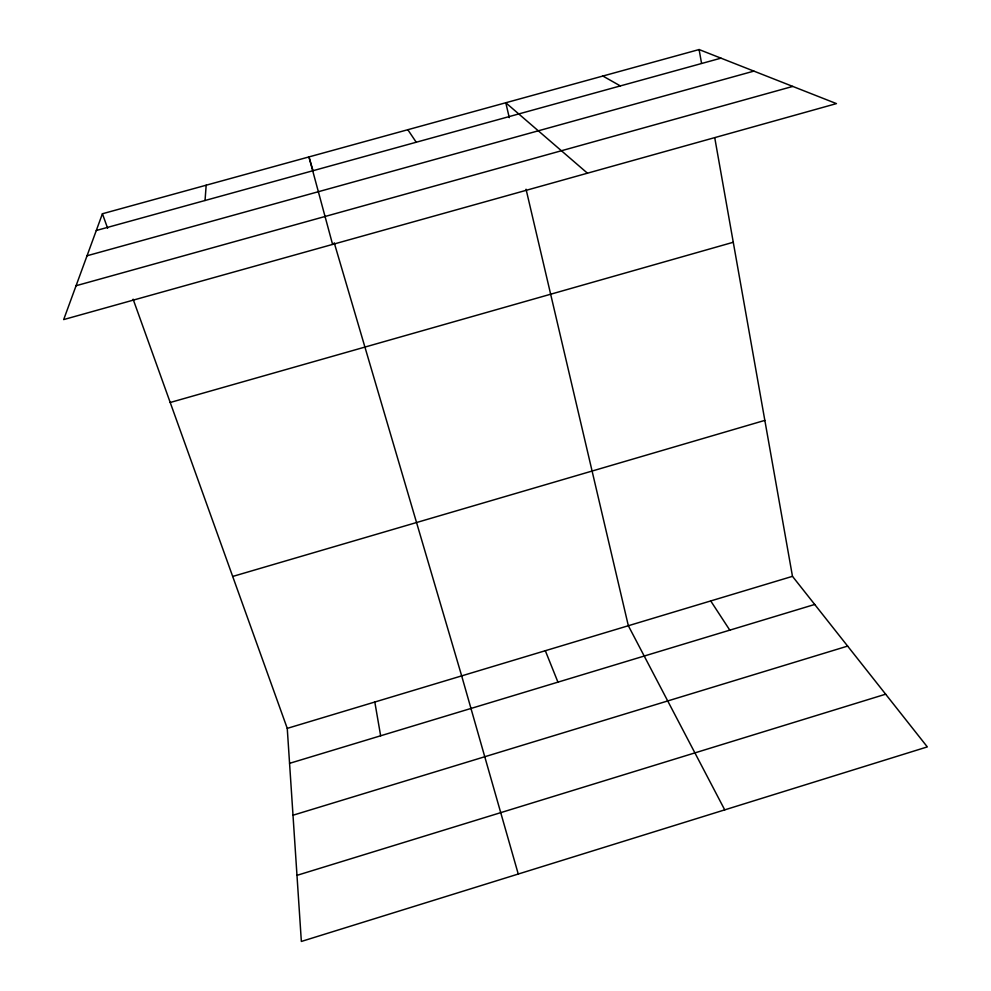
<?xml version="1.0" encoding="UTF-8"?>
<svg xmlns="http://www.w3.org/2000/svg" width="991" height="991" viewBox="0 0 991 991"><rect width="100%" height="100%" fill="white"/><g stroke="black" fill="none" stroke-linecap="round" stroke-linejoin="round"><path stroke-width="1.49" d="M205.038 200.492L206.178 185.206M102.42 213.759L63.684 319.573L836.441 103.609L699.101 49.55L102.42 213.759L107.623 228.24M296.978 875.35L885.644 694.196M293.002 815.221L847.627 646.095M289.57 763.343L814.713 604.46M287.254 728.373L792.478 576.341L927.316 746.904L301.351 941.45L287.254 728.373L133.116 299.195M232.687 576.452L764.841 420.382M170.204 402.495L733.266 242.262M76.072 285.73L792.763 86.415M87.047 255.765L753.891 71.117M96.3 230.494L720.977 58.159M602.875 76.034L620.341 85.92M587.44 173.19L505.782 102.754L509.275 117.656M407.821 129.71L416.22 142.233M710.72 600.942L729.797 630.152M724.731 809.87L628.344 625.73L526.048 189.219M545.323 650.715L557.945 682.155M312.883 170.241L308.957 156.912L332.592 244.418M334.24 242.807L461.67 675.887L518.256 874.037M699.101 49.55L701.541 63.263M714.771 137.885L792.478 576.341M374.809 702.024L380.643 735.78"/></g></svg>
